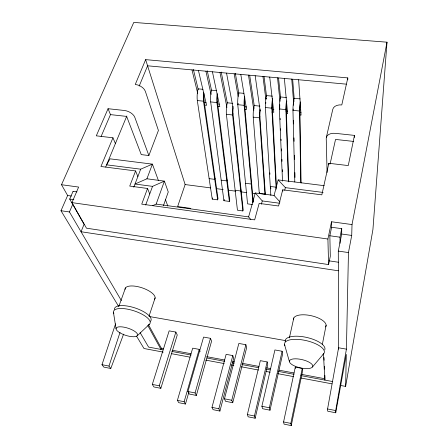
<?xml version="1.0" encoding="UTF-8"?>
<svg xmlns="http://www.w3.org/2000/svg" width="448" height="448" viewBox="0 0 448 448"><rect width="100%" height="100%" fill="white"/><g stroke="black" fill="none" stroke-linecap="round" stroke-linejoin="round"><path stroke-width="0.67" d="M339.998 243.331L340.004 237.194L341.785 228.29M338.593 349.115L338.296 251.087L341.684 234.024L341.712 228.659L331.615 227.265L331.514 221.766L352.022 224.566L351.719 235.43L348.46 252.566L346.416 349.154L335.692 410.564L335.726 412.782L327.673 411.191L327.572 408.968L338.587 347.777L346.416 349.154M347.766 79.822L347.794 77.907L145.639 59.634L135.262 84.459A8.753 5.258 25.2 0 1 145.348 91.319L158.418 130.469L148.876 155.54L141.254 154.605L126.644 116.402L110.477 114.621L108.058 108.713L124.376 110.482A8.96 5.09 24.3 0 1 134.792 117.303L148.876 155.54M340.144 385.381L345.632 386.411L346.31 354.374L335.726 412.782M354.396 137.435L354.452 135.402L335.485 133.347A9.425 5.947 10.8 0 0 326.234 138.41L327.085 172.53M71.501 196.034L67.637 195.496L61.505 184.722L133.778 22.4L387.005 42.185L372.926 229.477L345.632 386.411M293.894 101.657L294.028 100.789M254.1 108.349L254.167 107.934M266.224 98.902L266.364 98.039M280.532 98.599L280.616 98.129M352.022 224.566L387.005 42.185M322.286 344.674L326.116 325.203M354.452 135.402L348.27 165.575L328.838 163.285L321.826 194.852L282.722 189.834L278.578 205.996L259.157 203.398L254.66 219.873L141.73 204.137L147.543 188.468L129.724 186.082L135.582 170.94L100.951 166.494L112.958 137.794L96.298 135.828L108.058 108.713M61.505 184.722L78.635 187.062L71.943 202.625L86.481 228.189L328.591 264.578L330.299 256.222L329.846 235.766L331.615 227.265M291.245 425.6L302.574 371L302.254 368.418L295.282 367.125L283.584 421.932L284.077 424.138L291.245 425.6L290.814 423.399L302.254 368.418M328.591 264.578L327.908 239.019L331.514 221.766M330.114 163.946L335.53 139.434L353.59 141.422M289.38 337.87L293.815 317.94M347.794 77.907L341.796 104.927A9.19 6.126 10.3 0 0 332.758 109.458L326.295 137.631M270.004 410.194L282.621 354.088L282.117 351.26L274.915 349.955L261.884 406.274L262.595 408.71L270.004 410.194L269.36 407.764L282.117 351.26M255.164 418.242L254.425 416.002L267.137 361.922L260.316 360.662L247.363 414.568L248.164 416.814L255.164 418.242L267.742 364.532L267.137 361.922M232.742 402.735L246.686 347.575L245.874 344.714L238.84 343.442L224.47 398.804L225.512 401.285L232.742 402.735L231.762 400.26L245.874 344.714M284.715 190.277L285.387 187.639L278.158 179.906L274.081 195.451L279.994 201.97M299.891 109.704L299.55 111.02L300.759 182.706M219.918 411.057L218.876 408.783L232.798 355.578L226.128 354.346L211.977 407.378L213.074 409.662L219.918 411.057L233.682 358.21L232.798 355.578M293.306 109.032L292.953 110.342L294.795 181.955M261.386 204.232L262.276 200.939L255.27 192.998L248.612 216.899L250.818 219.526M286.244 108.31L285.886 109.62L288.422 181.849M279.714 107.643L279.35 108.948L282.509 181.11M196.364 395.45L195.076 392.941L210.465 338.324L203.594 337.081L187.953 391.518L189.308 394.033L196.364 395.45L211.574 341.202L210.465 338.324M272.216 106.882L271.846 108.181L276.198 189.258M232.803 103.354L227.282 102.788A10.931 2.8 -84.5 0 0 226.397 114.318L237.446 210.207L242.855 210.946L243.186 209.776L232.96 113.31A9.33 2.313 -84.4 0 1 233.117 108.343M200.138 351.495L199.214 349.373L192.69 348.163L177.402 400.35L178.78 402.668L185.466 404.034L188.905 392.034M185.466 404.034L184.145 401.722L199.214 349.373M259.902 116.547L259.526 117.824L264.947 194.141L259.286 193.402L253.226 117.158A11.026 2.43 -84 0 1 254.229 105.543L259.924 106.126M216.53 90.658L211.506 90.16A11.133 3.086 -85 0 0 210.678 101.92L223.922 200.693L229.376 201.426L229.729 200.25L217.319 100.878A9.498 2.554 -84.9 0 1 217.526 94.926M223.922 200.693L224.28 199.517M202.916 89.314L198.078 88.838A11.082 3.265 -85.2 0 0 197.305 100.548L212.24 199.119L217.65 199.847L218.014 198.677L203.902 99.512A9.458 2.71 -85.1 0 1 204.064 93.582M160.849 388.332L177.257 334.981L175.868 332.08L169.148 330.865L152.303 384.406L153.955 386.954L160.849 388.332L159.253 385.79L152.303 384.406M159.253 385.79L175.868 332.08M244.541 104.059L244.138 105.342L252.918 202.552M212.24 199.119L212.604 197.954M238.185 103.41L237.776 104.692L247.559 203.868L252.409 204.523M148.596 324.957L161.342 348.197L160.961 349.406L147.84 325.618M232.988 113.702L232.585 114.974L242.855 210.946M276.416 186.161L276.091 187.191L270.284 186.446M123.598 334.124L110.79 368.48L108.982 366.072L120.03 332.354M110.79 368.48L103.846 367.114L101.987 364.7L115.573 323.837M264.947 194.141L265.283 193.127M148.999 316.254L155.131 297.87M217.353 101.287L216.927 102.558L229.376 201.426M145.639 59.634L185.125 184.559L177.638 206.567L190.624 208.37M259.286 193.402L259.633 192.388M203.941 99.921L203.498 101.181L217.65 199.847M163.436 205.66L168.263 191.968L164.405 181.132L146.922 178.791L134.999 184.033L152.533 186.362L164.405 181.132L156.167 204.086L152.522 205.727M251.602 182.997L251.244 184.016L245.532 183.282M118.905 306.23L125.49 287.89M241.08 189.974L240.716 190.982L235.15 190.254M145.673 205.038L152.533 186.362M146.922 178.791L152.41 164.142L110.046 158.833L106.596 164.83L140.689 169.182L152.41 164.142L158.424 180.51M133.784 187.214L140.689 169.182M227.181 179.883L226.789 180.891L221.172 180.169M215.113 178.343L214.71 179.346L209.138 178.634M105.689 167.026L126.829 115.959M139.194 86.072L147.588 65.8L346.326 84.162M101.108 136.455L110.477 114.621M121.352 300.586L69.451 211.96L72.727 204.31M338.352 270.794L81.032 231.734L84.084 224.325L69.709 199.069L73.041 191.374M118.591 306.348L60.995 210.728L67.637 195.496M312.463 366.985A11.95 4.211 13 0 0 297.702 358.915A11.95 4.211 13 0 0 293.093 365.26A11.95 4.211 13 0 0 312.463 366.985L323.781 353.634M137.245 335.759A11.273 3.758 17.9 0 0 124.118 327.197A11.273 3.758 17.9 0 0 119.162 332.349A11.273 3.758 17.9 0 0 137.245 335.759L149.509 324.206M243.841 93.346L238.728 92.842A11.228 2.71 -84.5 0 0 237.776 104.692L244.138 105.342A11.25 2.621 -84.4 0 1 244.58 96.376M272.306 96.152L266.448 95.575A11.329 2.324 -84.1 0 0 265.367 107.52L270.844 195.395M286.406 97.541L280.498 96.958A11.379 2.122 -83.8 0 0 279.35 108.948L285.886 109.62A11.402 2.027 -83.7 0 1 286.395 101.59M300.126 98.89L294.162 98.302A11.43 1.926 -83.6 0 0 292.953 110.342L299.55 111.02A11.452 1.831 -83.5 0 1 300.278 101.914M197.305 100.548L203.498 101.181A11.105 3.181 -85.1 0 1 203.739 92.316M210.678 101.92L216.927 102.558A11.155 3.002 -84.9 0 1 217.23 93.654M265.367 107.52L271.846 108.181A11.351 2.229 -84 0 1 272.591 98.134M204.036 102.558L206.063 102.766M217.19 103.914L219.24 104.121M244.552 106.725L246.63 106.943M271.981 109.547L273.89 109.743M285.74 110.964L287.666 111.16M299.768 112.403L301.062 112.538M204.557 105.09L206.59 105.302L198.436 70.498M217.75 106.462L219.8 106.674L212.425 71.786M244.49 109.234L246.579 109.446L240.794 74.407M271.919 112.073L273.829 112.274L269.707 77.078M286.35 113.574L287.638 113.702L284.362 78.434M299.774 114.962L301.073 115.097L298.631 79.755M226.397 114.318L232.585 114.974A10.954 2.716 -84.4 0 1 232.96 106.266M253.226 117.158L259.526 117.824A11.049 2.341 -84 0 1 260.036 109.054M278.158 179.906L324.19 185.679M285.387 187.639L323.114 192.45M255.27 192.998L274.081 195.451M185.125 184.559L210.784 187.914M216.334 188.642L223.149 189.532M228.43 190.221L235.749 191.178M241.108 191.878L246.467 192.578M252.526 193.374L255.254 193.732M262.276 200.939L279.317 203.202M73.058 191.335L76.983 191.878M156.167 204.086L248.612 216.899M341.684 234.024L351.719 235.43M69.709 199.069L73.836 199.651M329.638 235.732L340.004 237.194M71.943 202.625L327.908 239.019M60.995 210.728L69.451 211.96M338.296 251.087L348.46 252.566M328.916 260.82L338.598 262.265M149.694 316.59L285.292 340.575M161.342 348.197L163.408 348.578M172.346 350.252L190.921 353.718M206.741 356.675L224.627 360.013M232.876 361.558L234.254 361.816M242.508 363.356L259.017 366.442M266.582 367.853L270.71 368.626M278.964 370.166L294.095 372.994M301.661 374.405L325.052 378.773L324.8 380.078L323.467 353.556M162.999 349.787L148.585 347.088L140.101 332.595M171.92 351.456L191.139 355.057M206.92 358.008L224.767 361.351M232.316 362.762L234.377 363.149M241.926 364.566L258.395 367.646M266.633 369.191L270.06 369.83M278.298 371.375L294.084 374.326M300.944 375.614L332.741 381.567M163.19 352.111L143.987 348.505L136.5 336.078M171.422 353.662L189.941 357.14M205.716 360.108L224.23 363.591M231.09 364.879L233.834 365.394M241.377 366.811L258.524 370.037M266.073 371.454L270.183 372.226M277.732 373.649L293.507 376.611M301.05 378.028L331.912 383.835M101.987 364.7L108.982 366.072M327.572 408.968L335.692 410.564M187.953 391.518L195.076 392.941M224.47 398.804L231.762 400.26M261.884 406.274L269.36 407.764M177.402 400.35L184.145 401.722M211.977 407.378L218.876 408.783M247.363 414.568L254.425 416.002M283.584 421.932L290.814 423.399M112.958 137.794L115.399 143.567M135.582 170.94L137.861 176.557M147.543 188.468L149.733 193.99M165.407 199.494L167.815 206.041M284.536 344.63L289.425 361.642M191.985 69.899L197.708 93.302M193.379 69.457L198.246 89.555M205.912 71.187L211.075 94.422M207.239 70.734L211.663 90.877M219.974 72.486L226.929 107.414M221.234 72.061L227.31 102.939M226.542 73.091L233.128 108.052M234.164 73.797L238.146 96.443M235.346 73.36L238.935 94.007M113.428 312.239L116.054 328.793M248.489 75.118L253.831 110.202M249.693 75.365L254.251 105.689M295.282 367.125L295.467 368.418M255.181 75.74L260.142 110.852M262.948 76.457L265.866 99.204M264.057 76.692L266.599 96.746M282.722 189.834L282.867 191.094M277.542 77.806L279.989 101.293M278.555 78.03L280.683 98.801M253.31 202.065L244.518 103.65A9.582 2.234 -84.4 0 1 244.815 97.653M291.749 79.117L293.642 102.654M292.667 79.335L294.202 98.762M265.378 194.494L259.885 116.15A9.414 1.994 -84 0 1 260.226 110.281M269.847 172.861L269.931 174.255M270.749 187.471L270.833 188.832M276.489 187.527L272.205 106.467A9.671 1.898 -84 0 1 272.49 101.315M323.999 357.51L324.139 360.254M324.442 366.43L324.576 369.169M324.878 375.346L325.018 378.09M279.776 109.368L279.709 107.234A9.694 1.809 -83.8 0 1 279.787 104.737M280.168 118.378L280.23 119.767M280.616 128.778L280.678 130.166M281.064 139.177L281.126 140.566M281.484 148.887L281.574 150.965M281.938 159.286L282.027 161.364M282.386 169.686L282.475 171.763M288.764 181.513L286.238 107.901A9.71 1.73 -83.7 0 1 286.804 100.946M293.58 120.484L293.67 123.956M294.017 137.85L294.106 141.327M294.459 155.221L294.56 159.387M294.896 172.586L295.019 177.453M328.838 163.285L328.86 164.595M301.084 183.058L299.891 109.29A9.755 1.557 -83.5 0 1 300.266 104.098M293.502 319.665A16.654 6.731 12.6 0 1 311.343 315.739A16.654 6.731 12.6 0 1 325.629 326.894M125.014 289.397A15.736 6.026 18.3 0 1 142.184 287.862A15.736 6.026 18.3 0 1 154.504 299.314M114.453 309.406A19.197 6.832 18.1 0 1 135.223 308.006A19.197 6.832 18.1 0 1 150.45 321.367M285.219 341.578A20.334 7.644 12.8 0 1 305.984 337.282A20.334 7.644 12.8 0 1 324.733 349.944M113.865 313.74A19.236 6.776 18 0 1 133.61 310.705A19.236 6.776 18 0 1 148.691 324.839M284.872 345.694A20.378 7.582 12.8 0 1 306.202 340.614A20.378 7.582 12.8 0 1 322.991 354.441M265.782 103.326A9.649 1.977 -84.1 0 1 265.838 102.446M293.474 105.23A9.733 1.641 -83.6 0 1 293.658 103.438"/></g></svg>
